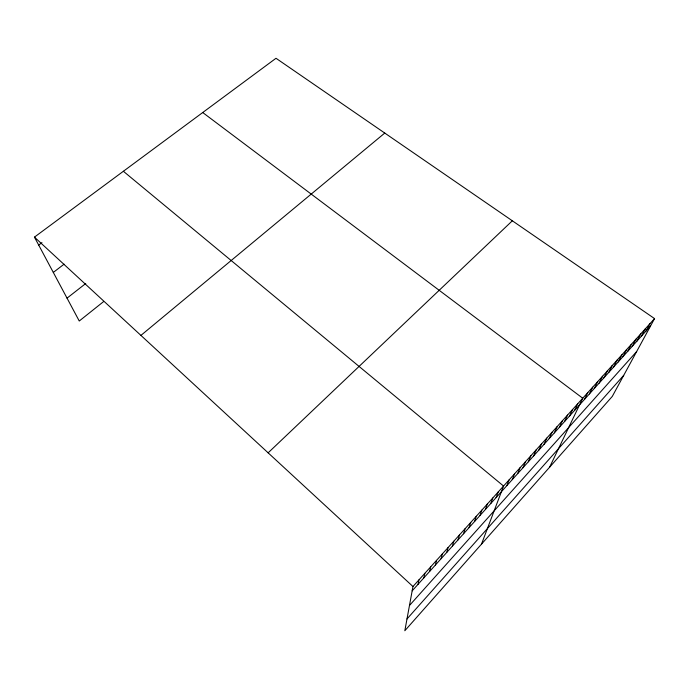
<?xml version="1.0" encoding="UTF-8"?>
<svg xmlns="http://www.w3.org/2000/svg" width="689" height="689" viewBox="0 0 689 689"><rect width="100%" height="100%" fill="white"/><g stroke="black" fill="none" stroke-linecap="round" stroke-linejoin="round"><path stroke-width="1.03" d="M654.55 318.594L412.961 586.52L404.831 630.728L612.288 396.408L654.55 318.594L276.005 58.272L34.45 237.119L79.252 321.014L103.496 301.67M418.025 584.332L418.921 579.914M423.856 577.864L424.837 573.351M429.635 571.431L430.711 566.832M435.388 565.049L436.55 560.364M441.089 558.71L442.338 553.93M446.756 552.414L448.1 547.548M452.389 546.153L453.81 541.209M457.987 539.943L459.494 534.914M463.542 533.768L465.127 528.661M469.054 527.636L470.733 522.451M474.54 521.547L476.297 516.276M479.983 515.501L481.818 510.153M485.392 509.49L487.312 504.064M490.766 503.521L492.764 498.018M496.106 497.587L498.173 492.015M481.482 544.155L503.556 486.046L123.374 171.277M506.863 485.633L509.085 479.914M512.28 479.613L514.58 473.817M517.663 473.636L520.04 467.762M523.011 467.693L525.457 461.751M528.325 461.794L530.849 455.782M533.596 455.937L536.188 449.857M538.841 450.115L541.502 443.966M544.043 444.327L546.782 438.109M549.219 438.583L552.018 432.296M554.352 432.873L557.229 426.525M559.459 427.197L562.396 420.79M564.532 421.565L567.538 415.088M569.57 415.967L572.645 409.43M574.574 410.403L577.709 403.806M549.598 467.211L582.748 398.225L202.721 112.531M584.487 399.387L587.751 392.67M589.405 393.936L592.729 387.158M594.28 388.51L597.664 381.68M599.129 383.127L602.574 376.237M603.943 377.779L607.448 370.828M608.731 372.456L612.297 365.454M613.494 367.168L617.111 360.114M618.222 361.923L621.891 354.809M622.916 356.704L626.645 349.538M627.584 351.511L631.374 344.302M632.226 346.36L636.068 339.091M636.834 341.236L640.727 333.924M641.416 336.146L645.369 328.782M645.972 331.09L649.968 323.675M406.992 618.972L623.717 375.359M409.473 605.493L636.653 351.554M412.16 590.852L650.494 326.061M268.133 452.828L512.332 220.799M140.926 335.405L384.763 133.063M67.04 298.139L85.746 283.515M53.303 272.422L64.094 264.18M38.705 245.086L41.96 242.657M34.45 237.119L412.961 586.52"/></g></svg>
